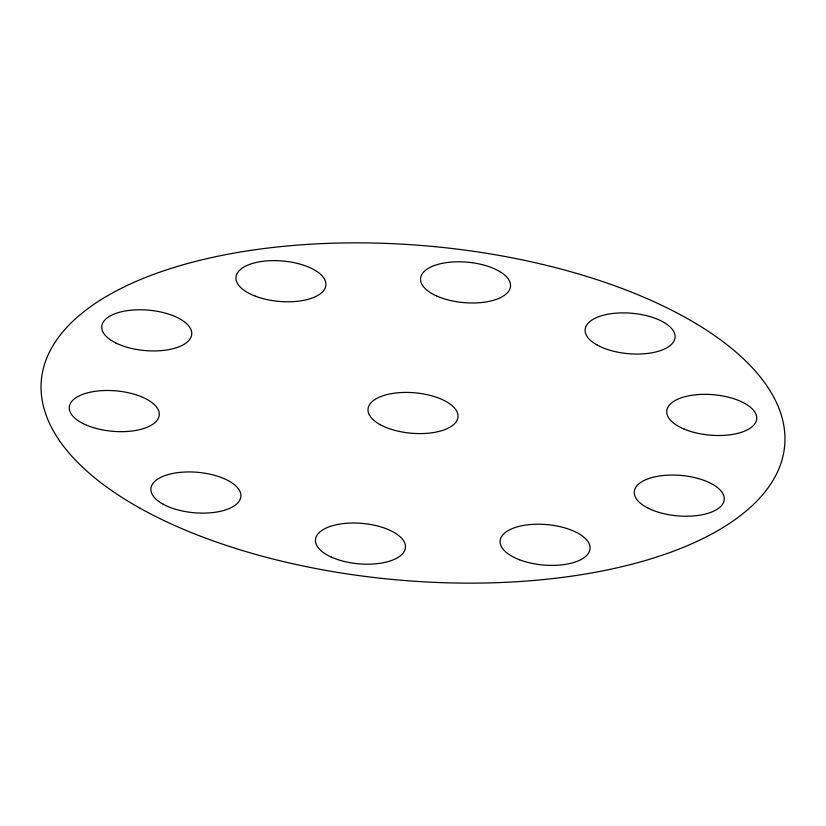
<?xml version="1.0" encoding="UTF-8"?>
<svg xmlns="http://www.w3.org/2000/svg" width="826" height="826" viewBox="0 0 826 826"><rect width="100%" height="100%" fill="white"/><g stroke="black" fill="none" stroke-linecap="round" stroke-linejoin="round"><path stroke-width="1.24" d="M380.321 424.719A45.151 20.289 5 0 0 456.148 421.807A45.151 20.289 5 0 0 402.53 392.484A45.151 20.289 5 0 0 380.321 424.719M140.244 508.31A373.094 167.637 5 0 0 768.407 487.392A373.094 167.637 5 0 0 330.348 243.288A373.094 167.637 5 0 0 140.244 508.31M163.228 504.252A45.151 20.289 5 0 0 239.055 501.341A45.151 20.289 5 0 0 185.437 472.007A45.151 20.289 5 0 0 163.228 504.252M331.195 557.034A45.151 20.289 5 0 0 404.709 550.426A45.151 20.289 5 0 0 345.464 523.374A45.151 20.289 5 0 0 331.195 557.034M519.554 559.78A45.151 20.289 5 0 0 589.95 549.548A45.151 20.289 5 0 0 525.739 525.078A45.151 20.289 5 0 0 519.554 559.78M648.234 508.227A45.151 20.289 5 0 0 723.008 503.468A45.151 20.289 5 0 0 666.51 475.239A45.151 20.289 5 0 0 648.234 508.227M684.289 429.148A45.151 20.289 5 0 0 756.348 420.713A45.151 20.289 5 0 0 694.542 394.921A45.151 20.289 5 0 0 684.289 429.148M597.415 345.185A45.151 20.289 5 0 0 673.242 342.274A45.151 20.289 5 0 0 619.634 312.951A45.151 20.289 5 0 0 597.415 345.185M436.283 295.811A45.151 20.289 5 0 0 509.797 289.203A45.151 20.289 5 0 0 450.552 262.152A45.151 20.289 5 0 0 436.283 295.811M255.389 296.183A45.151 20.289 5 0 0 325.795 285.941A45.151 20.289 5 0 0 261.574 261.481A45.151 20.289 5 0 0 255.389 296.183M115.733 342.935A45.151 20.289 5 0 0 190.507 338.175A45.151 20.289 5 0 0 133.998 309.946A45.151 20.289 5 0 0 115.733 342.935M86.833 425.297A45.151 20.289 5 0 0 158.891 416.862A45.151 20.289 5 0 0 97.086 391.07A45.151 20.289 5 0 0 86.833 425.297"/></g></svg>
